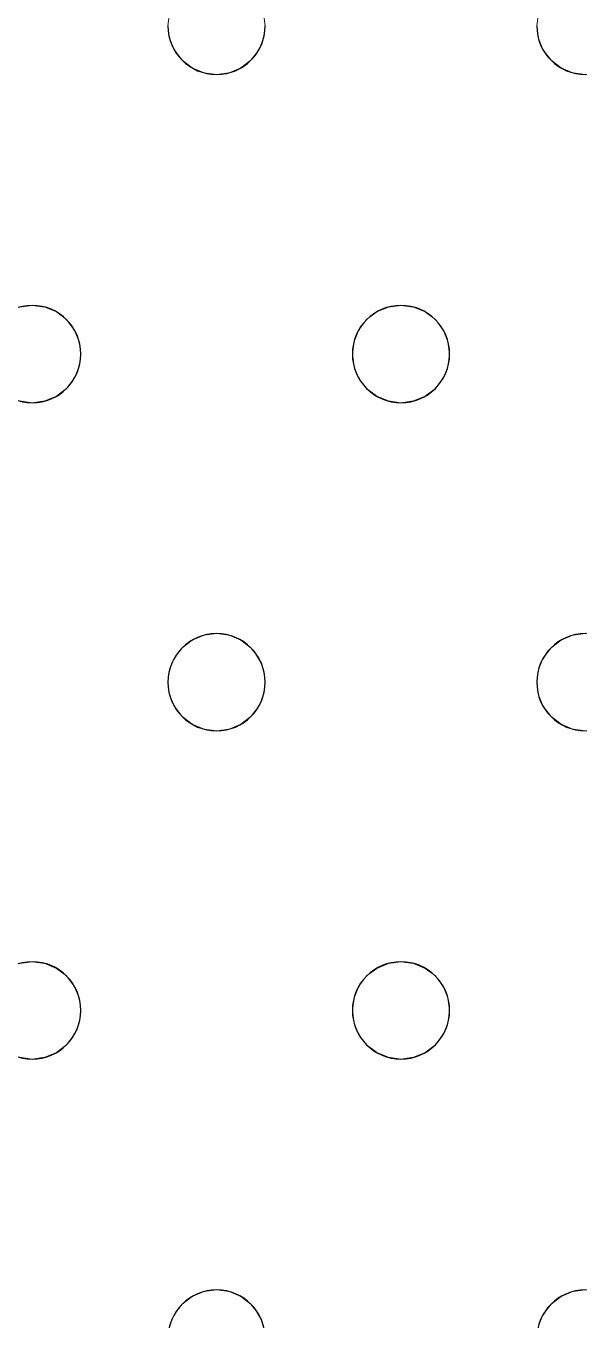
# Model space of a CAD drawing. Header units: millimetres. Extents: x -1 to 1601, y -701 to 1.
# Drawn here: x 1396.1 to 1441.6, y -204.5 to -98 of the extents above; entities that cross this region are included whole.
import ezdxf

# ---------------------------------------------------------------- set-up
doc = ezdxf.new("R2010")
doc.units = ezdxf.units.MM
doc.layers.add('IQ_200_3D', color=1, linetype='Continuous')
doc.layers.add('IQ_204_2D', color=7, linetype='Continuous')

msp = doc.modelspace()

# ---------------------------------------------------------------- linework, layer by layer
at = {"layer": 'IQ_200_3D', "lineweight": 18}
for points, invisible_edges in [([(122.76, -68.03, 850), (1477.24, -68.03, 850), (1477.24, -397.97, 850), (122.76, -397.97, 850)], 10), ([(122.76, -68.03, 860), (122.76, -397.97, 860), (1477.24, -397.97, 860), (1477.24, -68.03, 860)], 5), ([(1415.65, -96.96, 888), (1415.25, -96, 888), (1438.25, -96.96, 888), (1438.12, -98, 888)], 10), ([(1415.65, -96.96, 890), (1438.12, -98, 890), (1438.25, -96.96, 890), (1415.25, -96, 890)], 5), ([(1407.78, -98, 888), (1385.45, -98, 888), (1385.31, -96.96, 888), (1407.92, -96.96, 888)], 5), ([(1407.78, -98, 890), (1407.92, -96.96, 890), (1385.31, -96.96, 890), (1385.45, -98, 890)], 10), ([(1407.92, -96.96, 890), (1407.78, -98, 890), (1407.78, -98, 888), (1407.92, -96.96, 888)], 8), ([(1415.78, -98, 890), (1415.65, -96.96, 890), (1415.65, -96.96, 888), (1415.78, -98, 888)], 2), ([(1415.78, -98, 888), (1415.65, -96.96, 888), (1438.12, -98, 888), (1438.25, -99.04, 888)], 10), ([(1415.78, -98, 890), (1438.25, -99.04, 890), (1438.12, -98, 890), (1415.65, -96.96, 890)], 5), ([(1438.25, -96.96, 890), (1438.12, -98, 890), (1438.12, -98, 888), (1438.25, -96.96, 888)], 8), ([(1407.92, -99.04, 888), (1385.31, -99.04, 888), (1385.45, -98, 888), (1407.78, -98, 888)], 5), ([(1407.92, -99.04, 890), (1407.78, -98, 890), (1385.45, -98, 890), (1385.31, -99.04, 890)], 10), ([(1407.78, -98, 890), (1407.92, -99.04, 890), (1407.92, -99.04, 888), (1407.78, -98, 888)], 2), ([(1415.65, -99.04, 890), (1415.78, -98, 890), (1415.78, -98, 888), (1415.65, -99.04, 888)], 8), ([(1415.65, -99.04, 888), (1415.78, -98, 888), (1438.25, -99.04, 888), (1438.65, -100, 888)], 10), ([(1415.65, -99.04, 890), (1438.65, -100, 890), (1438.25, -99.04, 890), (1415.78, -98, 890)], 5), ([(1438.12, -98, 890), (1438.25, -99.04, 890), (1438.25, -99.04, 888), (1438.12, -98, 888)], 2), ([(1384.28, -100.83, 888), (1384.92, -100, 888), (1396.62, -121, 888), (1395.58, -121.14, 888)], 10), ([(1396.62, -121, 890), (1384.92, -100, 890), (1384.28, -100.83, 890), (1395.58, -121.14, 890)], 5), ([(1408.32, -100, 888), (1396.62, -121, 888), (1384.92, -100, 888), (1385.31, -99.04, 888)], 11), ([(1385.31, -99.04, 890), (1384.92, -100, 890), (1408.32, -100, 890), (1407.92, -99.04, 890)], 10), ([(1396.62, -121, 890), (1408.96, -100.83, 890), (1408.32, -100, 890), (1384.92, -100, 890)], 13), ([(1408.32, -100, 888), (1385.31, -99.04, 888), (1407.92, -99.04, 888)], 3), ([(1408.96, -100.83, 888), (1397.65, -121.14, 888), (1396.62, -121, 888), (1408.32, -100, 888)], 5), ([(1407.92, -99.04, 890), (1408.32, -100, 890), (1408.32, -100, 888), (1407.92, -99.04, 888)], 10), ([(1408.32, -100, 890), (1408.96, -100.83, 890), (1408.96, -100.83, 888), (1408.32, -100, 888)], 10), ([(1414.61, -100.83, 890), (1415.25, -100, 890), (1415.25, -100, 888), (1414.61, -100.83, 888)], 10), ([(1426.95, -121, 888), (1414.61, -100.83, 888), (1415.25, -100, 888), (1438.65, -100, 888)], 13), ([(1414.61, -100.83, 890), (1426.95, -121, 890), (1415.25, -100, 890)], 3), ([(1415.25, -100, 890), (1415.65, -99.04, 890), (1415.65, -99.04, 888), (1415.25, -100, 888)], 10), ([(1438.65, -100, 888), (1415.25, -100, 888), (1415.65, -99.04, 888)], 13), ([(1415.25, -100, 890), (1438.65, -100, 890), (1415.65, -99.04, 890)], 3), ([(1438.65, -100, 890), (1415.25, -100, 890), (1426.95, -121, 890), (1439.29, -100.83, 890)], 7), ([(1426.95, -121, 888), (1438.65, -100, 888), (1439.29, -100.83, 888), (1427.99, -121.14, 888)], 5), ([(1438.25, -99.04, 890), (1438.65, -100, 890), (1438.65, -100, 888), (1438.25, -99.04, 888)], 10), ([(1438.65, -100, 890), (1439.29, -100.83, 890), (1439.29, -100.83, 888), (1438.65, -100, 888)], 10), ([(1397.65, -121.14, 890), (1409.78, -101.46, 890), (1408.96, -100.83, 890), (1396.62, -121, 890)], 5), ([(1409.78, -101.46, 888), (1398.62, -121.54, 888), (1397.65, -121.14, 888), (1408.96, -100.83, 888)], 5), ([(1408.96, -100.83, 890), (1409.78, -101.46, 890), (1409.78, -101.46, 888), (1408.96, -100.83, 888)], 10), ([(1413.78, -101.46, 890), (1414.61, -100.83, 890), (1414.61, -100.83, 888), (1413.78, -101.46, 888)], 10), ([(1413.78, -101.46, 888), (1414.61, -100.83, 888), (1425.92, -121.14, 888), (1424.95, -121.54, 888)], 10), ([(1425.92, -121.14, 890), (1426.95, -121, 890), (1414.61, -100.83, 890), (1413.78, -101.46, 890)], 10), ([(1426.95, -121, 888), (1425.92, -121.14, 888), (1414.61, -100.83, 888)], 14), ([(1427.99, -121.14, 890), (1439.29, -100.83, 890), (1426.95, -121, 890)], 3), ([(1427.99, -121.14, 888), (1439.29, -100.83, 888), (1440.12, -101.46, 888), (1428.95, -121.54, 888)], 5), ([(1440.12, -101.46, 890), (1439.29, -100.83, 890), (1427.99, -121.14, 890), (1428.95, -121.54, 890)], 10), ([(1439.29, -100.83, 890), (1440.12, -101.46, 890), (1440.12, -101.46, 888), (1439.29, -100.83, 888)], 10), ([(1398.62, -121.54, 890), (1409.78, -101.46, 890), (1397.65, -121.14, 890)], 3), ([(1398.62, -121.54, 888), (1409.78, -101.46, 888), (1410.75, -101.86, 888)], 13), ([(1410.75, -101.86, 890), (1409.78, -101.46, 890), (1398.62, -121.54, 890), (1399.45, -122.17, 890)], 10), ([(1399.45, -122.17, 888), (1398.62, -121.54, 888), (1410.75, -101.86, 888), (1411.78, -102, 888)], 10), ([(1411.78, -102, 890), (1410.75, -101.86, 890), (1399.45, -122.17, 890), (1400.08, -123, 890)], 10), ([(1400.08, -123, 888), (1399.45, -122.17, 888), (1411.78, -102, 888), (1423.49, -123, 888)], 14), ([(1423.49, -123, 890), (1424.12, -122.17, 890), (1411.78, -102, 890), (1400.08, -123, 890)], 14), ([(1409.78, -101.46, 890), (1410.75, -101.86, 890), (1410.75, -101.86, 888), (1409.78, -101.46, 888)], 10), ([(1411.78, -102, 888), (1410.75, -101.86, 888), (1410.75, -101.86, 890), (1411.78, -102, 890)], 10), ([(1412.82, -101.86, 888), (1411.78, -102, 888), (1411.78, -102, 890), (1412.82, -101.86, 890)], 10), ([(1411.78, -102, 888), (1412.82, -101.86, 888), (1424.12, -122.17, 888), (1423.49, -123, 888)], 10), ([(1424.12, -122.17, 890), (1424.95, -121.54, 890), (1412.82, -101.86, 890), (1411.78, -102, 890)], 10), ([(1412.82, -101.86, 890), (1413.78, -101.46, 890), (1413.78, -101.46, 888), (1412.82, -101.86, 888)], 10), ([(1412.82, -101.86, 888), (1413.78, -101.46, 888), (1424.95, -121.54, 888), (1424.12, -122.17, 888)], 10), ([(1424.95, -121.54, 890), (1425.92, -121.14, 890), (1413.78, -101.46, 890), (1412.82, -101.86, 890)], 10), ([(1441.08, -101.86, 888), (1428.95, -121.54, 888), (1440.12, -101.46, 888)], 3), ([(1441.08, -101.86, 890), (1440.12, -101.46, 890), (1428.95, -121.54, 890), (1429.78, -122.17, 890)], 10), ([(1429.78, -122.17, 888), (1428.95, -121.54, 888), (1441.08, -101.86, 888), (1442.12, -102, 888)], 10), ([(1442.12, -102, 890), (1441.08, -101.86, 890), (1429.78, -122.17, 890), (1430.42, -123, 890)], 10), ([(1430.42, -123, 888), (1429.78, -122.17, 888), (1442.12, -102, 888), (1453.82, -123, 888)], 14), ([(1453.82, -123, 890), (1454.46, -122.17, 890), (1442.12, -102, 890), (1430.42, -123, 890)], 14), ([(1440.12, -101.46, 890), (1441.08, -101.86, 890), (1441.08, -101.86, 888), (1440.12, -101.46, 888)], 10), ([(1442.12, -102, 888), (1441.08, -101.86, 888), (1441.08, -101.86, 890), (1442.12, -102, 890)], 10), ([(1395.58, -121.14, 888), (1396.62, -121, 888), (1396.62, -121, 890), (1395.58, -121.14, 890)], 10), ([(1396.62, -121, 888), (1397.65, -121.14, 888), (1397.65, -121.14, 890), (1396.62, -121, 890)], 10), ([(1398.62, -121.54, 890), (1397.65, -121.14, 890), (1397.65, -121.14, 888), (1398.62, -121.54, 888)], 10), ([(1425.92, -121.14, 890), (1424.95, -121.54, 890), (1424.95, -121.54, 888), (1425.92, -121.14, 888)], 10), ([(1425.92, -121.14, 888), (1426.95, -121, 888), (1426.95, -121, 890), (1425.92, -121.14, 890)], 10), ([(1426.95, -121, 888), (1427.99, -121.14, 888), (1427.99, -121.14, 890), (1426.95, -121, 890)], 10), ([(1428.95, -121.54, 890), (1427.99, -121.14, 890), (1427.99, -121.14, 888), (1428.95, -121.54, 888)], 10), ([(1399.45, -122.17, 890), (1398.62, -121.54, 890), (1398.62, -121.54, 888), (1399.45, -122.17, 888)], 10), ([(1400.08, -123, 890), (1399.45, -122.17, 890), (1399.45, -122.17, 888), (1400.08, -123, 888)], 10), ([(1424.12, -122.17, 890), (1423.49, -123, 890), (1423.49, -123, 888), (1424.12, -122.17, 888)], 10), ([(1424.95, -121.54, 890), (1424.12, -122.17, 890), (1424.12, -122.17, 888), (1424.95, -121.54, 888)], 10), ([(1429.78, -122.17, 890), (1428.95, -121.54, 890), (1428.95, -121.54, 888), (1429.78, -122.17, 888)], 10), ([(1430.42, -123, 890), (1429.78, -122.17, 890), (1429.78, -122.17, 888), (1430.42, -123, 888)], 10), ([(1400.48, -123.96, 890), (1400.08, -123, 890), (1400.08, -123, 888), (1400.48, -123.96, 888)], 10), ([(1400.48, -123.96, 888), (1400.08, -123, 888), (1423.09, -123.96, 888), (1422.95, -125, 888)], 10), ([(1423.49, -123, 888), (1423.09, -123.96, 888), (1400.08, -123, 888)], 14), ([(1423.09, -123.96, 890), (1423.49, -123, 890), (1400.08, -123, 890), (1400.48, -123.96, 890)], 10), ([(1423.49, -123, 890), (1423.09, -123.96, 890), (1423.09, -123.96, 888), (1423.49, -123, 888)], 10), ([(1430.81, -123.96, 890), (1430.42, -123, 890), (1430.42, -123, 888), (1430.81, -123.96, 888)], 10), ([(1453.42, -123.96, 888), (1430.81, -123.96, 888), (1430.42, -123, 888), (1453.82, -123, 888)], 5), ([(1453.42, -123.96, 890), (1453.82, -123, 890), (1430.42, -123, 890), (1430.81, -123.96, 890)], 10), ([(1400.62, -125, 890), (1400.48, -123.96, 890), (1400.48, -123.96, 888), (1400.62, -125, 888)], 2), ([(1400.62, -125, 888), (1400.48, -123.96, 888), (1422.95, -125, 888), (1423.09, -126.04, 888)], 10), ([(1400.62, -125, 890), (1423.09, -126.04, 890), (1422.95, -125, 890), (1400.48, -123.96, 890)], 5), ([(1423.09, -123.96, 890), (1400.48, -123.96, 890), (1422.95, -125, 890)], 3), ([(1423.09, -123.96, 890), (1422.95, -125, 890), (1422.95, -125, 888), (1423.09, -123.96, 888)], 8), ([(1430.95, -125, 890), (1430.81, -123.96, 890), (1430.81, -123.96, 888), (1430.95, -125, 888)], 2), ([(1453.42, -123.96, 888), (1453.28, -125, 888), (1430.81, -123.96, 888)], 14), ([(1453.28, -125, 888), (1453.42, -126.04, 888), (1430.95, -125, 888), (1430.81, -123.96, 888)], 10), ([(1453.28, -125, 890), (1453.42, -123.96, 890), (1430.81, -123.96, 890), (1430.95, -125, 890)], 10), ([(1400.48, -126.04, 890), (1400.62, -125, 890), (1400.62, -125, 888), (1400.48, -126.04, 888)], 8), ([(1400.48, -126.04, 888), (1400.62, -125, 888), (1423.09, -126.04, 888), (1423.49, -127, 888)], 10), ([(1423.09, -126.04, 890), (1400.62, -125, 890), (1400.48, -126.04, 890), (1423.49, -127, 890)], 5), ([(1422.95, -125, 890), (1423.09, -126.04, 890), (1423.09, -126.04, 888), (1422.95, -125, 888)], 2), ([(1430.81, -126.04, 890), (1430.95, -125, 890), (1430.95, -125, 888), (1430.81, -126.04, 888)], 8), ([(1430.81, -126.04, 888), (1430.95, -125, 888), (1453.42, -126.04, 888), (1453.82, -127, 888)], 10), ([(1430.81, -126.04, 890), (1453.82, -127, 890), (1453.42, -126.04, 890), (1430.95, -125, 890)], 5), ([(1453.42, -126.04, 890), (1453.28, -125, 890), (1430.95, -125, 890)], 14), ([(1400.08, -127, 890), (1400.48, -126.04, 890), (1400.48, -126.04, 888), (1400.08, -127, 888)], 10), ([(1400.08, -127, 888), (1400.48, -126.04, 888), (1423.49, -127, 888), (1411.78, -148, 888)], 14), ([(1400.48, -126.04, 890), (1400.08, -127, 890), (1423.49, -127, 890)], 14), ([(1423.09, -126.04, 890), (1423.49, -127, 890), (1423.49, -127, 888), (1423.09, -126.04, 888)], 10), ([(1430.42, -127, 890), (1430.81, -126.04, 890), (1430.81, -126.04, 888), (1430.42, -127, 888)], 10), ([(1430.42, -127, 888), (1430.81, -126.04, 888), (1453.82, -127, 888), (1442.12, -148, 888)], 14), ([(1453.82, -127, 890), (1430.81, -126.04, 890), (1430.42, -127, 890), (1442.12, -148, 890)], 13), ([(1399.45, -127.83, 890), (1400.08, -127, 890), (1400.08, -127, 888), (1399.45, -127.83, 888)], 10), ([(1411.78, -148, 888), (1399.45, -127.83, 888), (1400.08, -127, 888)], 13), ([(1400.08, -127, 890), (1399.45, -127.83, 890), (1411.78, -148, 890), (1423.49, -127, 890)], 14), ([(1411.78, -148, 888), (1423.49, -127, 888), (1424.12, -127.83, 888)], 13), ([(1424.12, -127.83, 890), (1423.49, -127, 890), (1411.78, -148, 890), (1412.82, -148.14, 890)], 10), ([(1423.49, -127, 890), (1424.12, -127.83, 890), (1424.12, -127.83, 888), (1423.49, -127, 888)], 10), ([(1429.78, -127.83, 890), (1430.42, -127, 890), (1430.42, -127, 888), (1429.78, -127.83, 888)], 10), ([(1429.78, -127.83, 888), (1430.42, -127, 888), (1442.12, -148, 888), (1441.08, -148.14, 888)], 10), ([(1442.12, -148, 890), (1430.42, -127, 890), (1429.78, -127.83, 890), (1441.08, -148.14, 890)], 5), ([(1397.65, -128.86, 890), (1398.62, -128.46, 890), (1398.62, -128.46, 888), (1397.65, -128.86, 888)], 10), ([(1409.78, -148.54, 888), (1397.65, -128.86, 888), (1398.62, -128.46, 888), (1410.75, -148.14, 888)], 5), ([(1409.78, -148.54, 890), (1410.75, -148.14, 890), (1398.62, -128.46, 890), (1397.65, -128.86, 890)], 10), ([(1398.62, -128.46, 890), (1399.45, -127.83, 890), (1399.45, -127.83, 888), (1398.62, -128.46, 888)], 10), ([(1410.75, -148.14, 888), (1398.62, -128.46, 888), (1399.45, -127.83, 888), (1411.78, -148, 888)], 5), ([(1410.75, -148.14, 890), (1411.78, -148, 890), (1399.45, -127.83, 890), (1398.62, -128.46, 890)], 10), ([(1412.82, -148.14, 888), (1411.78, -148, 888), (1424.12, -127.83, 888), (1424.95, -128.46, 888)], 10), ([(1424.95, -128.46, 890), (1424.12, -127.83, 890), (1412.82, -148.14, 890), (1413.78, -148.54, 890)], 10), ([(1413.78, -148.54, 888), (1412.82, -148.14, 888), (1424.95, -128.46, 888), (1425.92, -128.86, 888)], 10), ([(1425.92, -128.86, 890), (1424.95, -128.46, 890), (1413.78, -148.54, 890), (1414.61, -149.17, 890)], 10), ([(1424.12, -127.83, 890), (1424.95, -128.46, 890), (1424.95, -128.46, 888), (1424.12, -127.83, 888)], 10), ([(1424.95, -128.46, 890), (1425.92, -128.86, 890), (1425.92, -128.86, 888), (1424.95, -128.46, 888)], 10), ([(1427.99, -128.86, 890), (1428.95, -128.46, 890), (1428.95, -128.46, 888), (1427.99, -128.86, 888)], 10), ([(1427.99, -128.86, 888), (1428.95, -128.46, 888), (1440.12, -148.54, 888), (1439.29, -149.17, 888)], 10), ([(1428.95, -128.46, 890), (1427.99, -128.86, 890), (1440.12, -148.54, 890), (1441.08, -148.14, 890)], 10), ([(1428.95, -128.46, 890), (1429.78, -127.83, 890), (1429.78, -127.83, 888), (1428.95, -128.46, 888)], 10), ([(1428.95, -128.46, 888), (1429.78, -127.83, 888), (1441.08, -148.14, 888), (1440.12, -148.54, 888)], 10), ([(1441.08, -148.14, 890), (1429.78, -127.83, 890), (1428.95, -128.46, 890)], 13), ([(1384.28, -149.17, 888), (1395.58, -128.86, 888), (1396.62, -129, 888), (1384.92, -150, 888)], 5), ([(1396.62, -129, 890), (1395.58, -128.86, 890), (1384.28, -149.17, 890), (1384.92, -150, 890)], 10), ([(1384.92, -150, 888), (1396.62, -129, 888), (1408.32, -150, 888), (1407.92, -150.96, 888)], 11), ([(1408.32, -150, 890), (1408.96, -149.17, 890), (1396.62, -129, 890), (1384.92, -150, 890)], 14), ([(1396.62, -129, 888), (1395.58, -128.86, 888), (1395.58, -128.86, 890), (1396.62, -129, 890)], 10), ([(1397.65, -128.86, 888), (1396.62, -129, 888), (1396.62, -129, 890), (1397.65, -128.86, 890)], 10), ([(1396.62, -129, 888), (1397.65, -128.86, 888), (1408.96, -149.17, 888), (1408.32, -150, 888)], 10), ([(1397.65, -128.86, 890), (1396.62, -129, 890), (1408.96, -149.17, 890), (1409.78, -148.54, 890)], 10), ([(1397.65, -128.86, 888), (1409.78, -148.54, 888), (1408.96, -149.17, 888)], 13), ([(1414.61, -149.17, 888), (1413.78, -148.54, 888), (1425.92, -128.86, 888), (1426.95, -129, 888)], 10), ([(1426.95, -129, 890), (1425.92, -128.86, 890), (1414.61, -149.17, 890), (1415.25, -150, 890)], 10), ([(1415.25, -150, 888), (1414.61, -149.17, 888), (1426.95, -129, 888), (1438.65, -150, 888)], 14), ([(1438.65, -150, 890), (1426.95, -129, 890), (1415.25, -150, 890), (1438.25, -150.96, 890)], 7), ([(1426.95, -129, 888), (1425.92, -128.86, 888), (1425.92, -128.86, 890), (1426.95, -129, 890)], 10), ([(1427.99, -128.86, 888), (1426.95, -129, 888), (1426.95, -129, 890), (1427.99, -128.86, 890)], 10), ([(1439.29, -149.17, 888), (1438.65, -150, 888), (1426.95, -129, 888), (1427.99, -128.86, 888)], 10), ([(1427.99, -128.86, 890), (1426.95, -129, 890), (1439.29, -149.17, 890), (1440.12, -148.54, 890)], 10), ([(1439.29, -149.17, 890), (1426.95, -129, 890), (1438.65, -150, 890)], 3), ([(1410.75, -148.14, 888), (1411.78, -148, 888), (1411.78, -148, 890), (1410.75, -148.14, 890)], 10), ([(1411.78, -148, 888), (1412.82, -148.14, 888), (1412.82, -148.14, 890), (1411.78, -148, 890)], 10), ([(1441.08, -148.14, 888), (1442.12, -148, 888), (1442.12, -148, 890), (1441.08, -148.14, 890)], 10), ([(1409.78, -148.54, 890), (1408.96, -149.17, 890), (1408.96, -149.17, 888), (1409.78, -148.54, 888)], 10), ([(1410.75, -148.14, 890), (1409.78, -148.54, 890), (1409.78, -148.54, 888), (1410.75, -148.14, 888)], 10), ([(1413.78, -148.54, 890), (1412.82, -148.14, 890), (1412.82, -148.14, 888), (1413.78, -148.54, 888)], 10), ([(1414.61, -149.17, 890), (1413.78, -148.54, 890), (1413.78, -148.54, 888), (1414.61, -149.17, 888)], 10), ([(1440.12, -148.54, 890), (1439.29, -149.17, 890), (1439.29, -149.17, 888), (1440.12, -148.54, 888)], 10), ([(1441.08, -148.14, 890), (1440.12, -148.54, 890), (1440.12, -148.54, 888), (1441.08, -148.14, 888)], 10), ([(1385.31, -150.96, 888), (1384.92, -150, 888), (1407.92, -150.96, 888), (1407.78, -152, 888)], 10), ([(1407.92, -150.96, 890), (1408.32, -150, 890), (1384.92, -150, 890), (1385.31, -150.96, 890)], 10), ([(1408.32, -150, 890), (1407.92, -150.96, 890), (1407.92, -150.96, 888), (1408.32, -150, 888)], 10), ([(1408.96, -149.17, 890), (1408.32, -150, 890), (1408.32, -150, 888), (1408.96, -149.17, 888)], 10), ([(1415.25, -150, 890), (1414.61, -149.17, 890), (1414.61, -149.17, 888), (1415.25, -150, 888)], 10), ([(1415.65, -150.96, 890), (1415.25, -150, 890), (1415.25, -150, 888), (1415.65, -150.96, 888)], 10), ([(1415.65, -150.96, 888), (1415.25, -150, 888), (1438.25, -150.96, 888), (1438.12, -152, 888)], 10), ([(1438.65, -150, 888), (1438.25, -150.96, 888), (1415.25, -150, 888)], 14), ([(1415.65, -150.96, 890), (1438.12, -152, 890), (1438.25, -150.96, 890), (1415.25, -150, 890)], 5), ([(1438.65, -150, 890), (1438.25, -150.96, 890), (1438.25, -150.96, 888), (1438.65, -150, 888)], 10), ([(1439.29, -149.17, 890), (1438.65, -150, 890), (1438.65, -150, 888), (1439.29, -149.17, 888)], 10), ([(1407.78, -152, 888), (1407.92, -153.04, 888), (1385.45, -152, 888), (1385.31, -150.96, 888)], 10), ([(1385.45, -152, 890), (1407.92, -153.04, 890), (1407.78, -152, 890), (1385.31, -150.96, 890)], 5), ([(1407.78, -152, 890), (1407.92, -150.96, 890), (1385.31, -150.96, 890)], 14), ([(1407.92, -150.96, 890), (1407.78, -152, 890), (1407.78, -152, 888), (1407.92, -150.96, 888)], 8), ([(1415.78, -152, 890), (1415.65, -150.96, 890), (1415.65, -150.96, 888), (1415.78, -152, 888)], 2), ([(1415.78, -152, 888), (1415.65, -150.96, 888), (1438.12, -152, 888), (1438.25, -153.04, 888)], 10), ([(1415.78, -152, 890), (1438.25, -153.04, 890), (1438.12, -152, 890), (1415.65, -150.96, 890)], 5), ([(1438.25, -150.96, 890), (1438.12, -152, 890), (1438.12, -152, 888), (1438.25, -150.96, 888)], 8), ([(1385.45, -152, 888), (1407.92, -153.04, 888), (1385.31, -153.04, 888)], 3), ([(1407.92, -153.04, 890), (1385.45, -152, 890), (1385.31, -153.04, 890)], 13), ([(1407.78, -152, 890), (1407.92, -153.04, 890), (1407.92, -153.04, 888), (1407.78, -152, 888)], 2), ([(1415.65, -153.04, 890), (1415.78, -152, 890), (1415.78, -152, 888), (1415.65, -153.04, 888)], 8), ([(1415.65, -153.04, 888), (1415.78, -152, 888), (1438.25, -153.04, 888), (1438.65, -154, 888)], 10), ([(1415.65, -153.04, 890), (1438.65, -154, 890), (1438.25, -153.04, 890), (1415.78, -152, 890)], 5), ([(1438.12, -152, 890), (1438.25, -153.04, 890), (1438.25, -153.04, 888), (1438.12, -152, 888)], 2), ([(1408.32, -154, 888), (1384.92, -154, 888), (1385.31, -153.04, 888), (1407.92, -153.04, 888)], 5), ([(1385.31, -153.04, 890), (1384.92, -154, 890), (1408.32, -154, 890), (1407.92, -153.04, 890)], 10), ([(1407.92, -153.04, 890), (1408.32, -154, 890), (1408.32, -154, 888), (1407.92, -153.04, 888)], 10), ([(1415.25, -154, 890), (1415.65, -153.04, 890), (1415.65, -153.04, 888), (1415.25, -154, 888)], 10), ([(1415.25, -154, 888), (1415.65, -153.04, 888), (1438.65, -154, 888), (1426.95, -175, 888)], 14), ([(1438.65, -154, 890), (1415.65, -153.04, 890), (1415.25, -154, 890), (1426.95, -175, 890)], 13), ([(1438.25, -153.04, 890), (1438.65, -154, 890), (1438.65, -154, 888), (1438.25, -153.04, 888)], 10), ([(1384.92, -154, 888), (1408.32, -154, 888), (1396.62, -175, 888), (1384.28, -154.83, 888)], 7), ([(1384.92, -154, 890), (1384.28, -154.83, 890), (1396.62, -175, 890)], 14), ([(1408.32, -154, 890), (1384.92, -154, 890), (1396.62, -175, 890), (1408.96, -154.83, 890)], 7), ([(1408.32, -154, 888), (1408.96, -154.83, 888), (1396.62, -175, 888)], 14), ([(1408.32, -154, 890), (1408.96, -154.83, 890), (1408.96, -154.83, 888), (1408.32, -154, 888)], 10), ([(1414.61, -154.83, 890), (1415.25, -154, 890), (1415.25, -154, 888), (1414.61, -154.83, 888)], 10), ([(1414.61, -154.83, 888), (1415.25, -154, 888), (1426.95, -175, 888), (1425.92, -175.14, 888)], 10), ([(1426.95, -175, 890), (1415.25, -154, 890), (1414.61, -154.83, 890)], 13), ([(1426.95, -175, 888), (1438.65, -154, 888), (1439.29, -154.83, 888), (1427.99, -175.14, 888)], 5), ([(1439.29, -154.83, 890), (1438.65, -154, 890), (1426.95, -175, 890), (1427.99, -175.14, 890)], 10), ([(1438.65, -154, 890), (1439.29, -154.83, 890), (1439.29, -154.83, 888), (1438.65, -154, 888)], 10), ([(1395.58, -175.14, 888), (1383.45, -155.46, 888), (1384.28, -154.83, 888), (1396.62, -175, 888)], 5), ([(1384.28, -154.83, 890), (1383.45, -155.46, 890), (1395.58, -175.14, 890), (1396.62, -175, 890)], 10), ([(1397.65, -175.14, 888), (1396.62, -175, 888), (1408.96, -154.83, 888), (1409.78, -155.46, 888)], 10), ([(1397.65, -175.14, 890), (1409.78, -155.46, 890), (1408.96, -154.83, 890), (1396.62, -175, 890)], 5), ([(1409.78, -155.46, 888), (1410.75, -155.86, 888), (1398.62, -175.54, 888), (1397.65, -175.14, 888)], 10), ([(1398.62, -175.54, 890), (1410.75, -155.86, 890), (1409.78, -155.46, 890), (1397.65, -175.14, 890)], 5), ([(1408.96, -154.83, 890), (1409.78, -155.46, 890), (1409.78, -155.46, 888), (1408.96, -154.83, 888)], 10), ([(1409.78, -155.46, 890), (1410.75, -155.86, 890), (1410.75, -155.86, 888), (1409.78, -155.46, 888)], 10), ([(1412.82, -155.86, 890), (1413.78, -155.46, 890), (1413.78, -155.46, 888), (1412.82, -155.86, 888)], 10), ([(1412.82, -155.86, 888), (1413.78, -155.46, 888), (1424.95, -175.54, 888), (1424.12, -176.17, 888)], 10), ([(1424.95, -175.54, 890), (1425.92, -175.14, 890), (1413.78, -155.46, 890), (1412.82, -155.86, 890)], 10), ([(1413.78, -155.46, 890), (1414.61, -154.83, 890), (1414.61, -154.83, 888), (1413.78, -155.46, 888)], 10), ([(1413.78, -155.46, 888), (1414.61, -154.83, 888), (1425.92, -175.14, 888), (1424.95, -175.54, 888)], 10), ([(1425.92, -175.14, 890), (1426.95, -175, 890), (1414.61, -154.83, 890), (1413.78, -155.46, 890)], 10), ([(1427.99, -175.14, 888), (1439.29, -154.83, 888), (1440.12, -155.46, 888)], 13), ([(1440.12, -155.46, 890), (1439.29, -154.83, 890), (1427.99, -175.14, 890), (1428.95, -175.54, 890)], 10), ([(1440.12, -155.46, 888), (1441.08, -155.86, 888), (1428.95, -175.54, 888), (1427.99, -175.14, 888)], 10), ([(1441.08, -155.86, 890), (1440.12, -155.46, 890), (1428.95, -175.54, 890), (1429.78, -176.17, 890)], 10), ([(1439.29, -154.83, 890), (1440.12, -155.46, 890), (1440.12, -155.46, 888), (1439.29, -154.83, 888)], 10), ([(1440.12, -155.46, 890), (1441.08, -155.86, 890), (1441.08, -155.86, 888), (1440.12, -155.46, 888)], 10), ([(1410.75, -155.86, 888), (1411.78, -156, 888), (1399.45, -176.17, 888), (1398.62, -175.54, 888)], 10), ([(1399.45, -176.17, 890), (1410.75, -155.86, 890), (1398.62, -175.54, 890)], 3), ([(1399.45, -176.17, 890), (1400.08, -177, 890), (1411.78, -156, 890), (1410.75, -155.86, 890)], 10), ([(1400.08, -177, 888), (1399.45, -176.17, 888), (1411.78, -156, 888), (1423.49, -177, 888)], 14), ([(1423.49, -177, 890), (1424.12, -176.17, 890), (1411.78, -156, 890), (1400.08, -177, 890)], 14), ([(1411.78, -156, 888), (1410.75, -155.86, 888), (1410.75, -155.86, 890), (1411.78, -156, 890)], 10), ([(1412.82, -155.86, 888), (1411.78, -156, 888), (1411.78, -156, 890), (1412.82, -155.86, 890)], 10), ([(1411.78, -156, 888), (1412.82, -155.86, 888), (1424.12, -176.17, 888), (1423.49, -177, 888)], 10), ([(1424.12, -176.17, 890), (1424.95, -175.54, 890), (1412.82, -155.86, 890), (1411.78, -156, 890)], 10), ([(1441.08, -155.86, 888), (1442.12, -156, 888), (1429.78, -176.17, 888), (1428.95, -175.54, 888)], 10), ([(1442.12, -156, 890), (1441.08, -155.86, 890), (1429.78, -176.17, 890), (1430.42, -177, 890)], 10), ([(1430.42, -177, 888), (1429.78, -176.17, 888), (1442.12, -156, 888), (1453.82, -177, 888)], 14), ([(1453.82, -177, 890), (1454.46, -176.17, 890), (1442.12, -156, 890), (1430.42, -177, 890)], 14), ([(1442.12, -156, 888), (1441.08, -155.86, 888), (1441.08, -155.86, 890), (1442.12, -156, 890)], 10), ([(1395.58, -175.14, 888), (1396.62, -175, 888), (1396.62, -175, 890), (1395.58, -175.14, 890)], 10), ([(1396.62, -175, 888), (1397.65, -175.14, 888), (1397.65, -175.14, 890), (1396.62, -175, 890)], 10), ([(1398.62, -175.54, 890), (1397.65, -175.14, 890), (1397.65, -175.14, 888), (1398.62, -175.54, 888)], 10), ([(1399.45, -176.17, 890), (1398.62, -175.54, 890), (1398.62, -175.54, 888), (1399.45, -176.17, 888)], 10), ([(1424.95, -175.54, 890), (1424.12, -176.17, 890), (1424.12, -176.17, 888), (1424.95, -175.54, 888)], 10), ([(1425.92, -175.14, 890), (1424.95, -175.54, 890), (1424.95, -175.54, 888), (1425.92, -175.14, 888)], 10), ([(1425.92, -175.14, 888), (1426.95, -175, 888), (1426.95, -175, 890), (1425.92, -175.14, 890)], 10), ([(1426.95, -175, 888), (1427.99, -175.14, 888), (1427.99, -175.14, 890), (1426.95, -175, 890)], 10), ([(1428.95, -175.54, 890), (1427.99, -175.14, 890), (1427.99, -175.14, 888), (1428.95, -175.54, 888)], 10), ([(1429.78, -176.17, 890), (1428.95, -175.54, 890), (1428.95, -175.54, 888), (1429.78, -176.17, 888)], 10), ([(1400.08, -177, 890), (1399.45, -176.17, 890), (1399.45, -176.17, 888), (1400.08, -177, 888)], 10), ([(1424.12, -176.17, 890), (1423.49, -177, 890), (1423.49, -177, 888), (1424.12, -176.17, 888)], 10), ([(1430.42, -177, 890), (1429.78, -176.17, 890), (1429.78, -176.17, 888), (1430.42, -177, 888)], 10), ([(1400.48, -177.96, 890), (1400.08, -177, 890), (1400.08, -177, 888), (1400.48, -177.96, 888)], 10), ([(1423.09, -177.96, 888), (1400.48, -177.96, 888), (1400.08, -177, 888), (1423.49, -177, 888)], 5), ([(1423.09, -177.96, 890), (1423.49, -177, 890), (1400.08, -177, 890), (1400.48, -177.96, 890)], 10), ([(1423.49, -177, 890), (1423.09, -177.96, 890), (1423.09, -177.96, 888), (1423.49, -177, 888)], 10), ([(1430.81, -177.96, 890), (1430.42, -177, 890), (1430.42, -177, 888), (1430.81, -177.96, 888)], 10), ([(1430.42, -177, 888), (1453.82, -177, 888), (1453.42, -177.96, 888), (1430.81, -177.96, 888)], 5), ([(1453.42, -177.96, 890), (1453.82, -177, 890), (1430.42, -177, 890), (1430.81, -177.96, 890)], 10), ([(1400.62, -179, 890), (1400.48, -177.96, 890), (1400.48, -177.96, 888), (1400.62, -179, 888)], 2), ([(1400.48, -177.96, 888), (1423.09, -177.96, 888), (1422.95, -179, 888), (1400.62, -179, 888)], 5), ([(1400.62, -179, 890), (1423.09, -180.04, 890), (1422.95, -179, 890), (1400.48, -177.96, 890)], 5), ([(1422.95, -179, 890), (1423.09, -177.96, 890), (1400.48, -177.96, 890)], 14), ([(1423.09, -177.96, 890), (1422.95, -179, 890), (1422.95, -179, 888), (1423.09, -177.96, 888)], 8), ([(1430.95, -179, 890), (1430.81, -177.96, 890), (1430.81, -177.96, 888), (1430.95, -179, 888)], 2), ([(1430.95, -179, 888), (1430.81, -177.96, 888), (1453.28, -179, 888), (1453.42, -180.04, 888)], 10), ([(1430.81, -177.96, 888), (1453.42, -177.96, 888), (1453.28, -179, 888)], 13), ([(1453.28, -179, 890), (1453.42, -177.96, 890), (1430.81, -177.96, 890), (1430.95, -179, 890)], 10), ([(1400.48, -180.04, 890), (1400.62, -179, 890), (1400.62, -179, 888), (1400.48, -180.04, 888)], 8), ([(1400.48, -180.04, 888), (1400.62, -179, 888), (1423.09, -180.04, 888), (1423.49, -181, 888)], 10), ([(1423.09, -180.04, 890), (1400.62, -179, 890), (1400.48, -180.04, 890), (1423.49, -181, 890)], 5), ([(1422.95, -179, 888), (1423.09, -180.04, 888), (1400.62, -179, 888)], 14), ([(1422.95, -179, 890), (1423.09, -180.04, 890), (1423.09, -180.04, 888), (1422.95, -179, 888)], 2), ([(1430.81, -180.04, 890), (1430.95, -179, 890), (1430.95, -179, 888), (1430.81, -180.04, 888)], 8), ([(1430.81, -180.04, 888), (1430.95, -179, 888), (1453.42, -180.04, 888), (1453.82, -181, 888)], 10), ([(1453.42, -180.04, 890), (1453.28, -179, 890), (1430.95, -179, 890), (1430.81, -180.04, 890)], 10), ([(1399.45, -181.83, 890), (1400.08, -181, 890), (1400.08, -181, 888), (1399.45, -181.83, 888)], 10), ([(1411.78, -202, 888), (1399.45, -181.83, 888), (1400.08, -181, 888)], 13), ([(1399.45, -181.83, 890), (1410.75, -202.14, 890), (1411.78, -202, 890), (1400.08, -181, 890)], 5), ([(1400.08, -181, 890), (1400.48, -180.04, 890), (1400.48, -180.04, 888), (1400.08, -181, 888)], 10), ([(1400.08, -181, 888), (1400.48, -180.04, 888), (1423.49, -181, 888), (1411.78, -202, 888)], 14), ([(1400.08, -181, 890), (1411.78, -202, 890), (1423.49, -181, 890), (1400.48, -180.04, 890)], 7), ([(1424.12, -181.83, 888), (1412.82, -202.14, 888), (1411.78, -202, 888), (1423.49, -181, 888)], 5), ([(1411.78, -202, 890), (1412.82, -202.14, 890), (1424.12, -181.83, 890), (1423.49, -181, 890)], 10), ([(1423.09, -180.04, 890), (1423.49, -181, 890), (1423.49, -181, 888), (1423.09, -180.04, 888)], 10), ([(1423.49, -181, 890), (1424.12, -181.83, 890), (1424.12, -181.83, 888), (1423.49, -181, 888)], 10), ([(1429.78, -181.83, 890), (1430.42, -181, 890), (1430.42, -181, 888), (1429.78, -181.83, 888)], 10), ([(1442.12, -202, 888), (1441.08, -202.14, 888), (1429.78, -181.83, 888), (1430.42, -181, 888)], 10), ([(1442.12, -202, 890), (1430.42, -181, 890), (1429.78, -181.83, 890), (1441.08, -202.14, 890)], 5), ([(1430.42, -181, 890), (1430.81, -180.04, 890), (1430.81, -180.04, 888), (1430.42, -181, 888)], 10), ([(1430.42, -181, 888), (1430.81, -180.04, 888), (1453.82, -181, 888), (1442.12, -202, 888)], 14), ([(1453.82, -181, 890), (1453.42, -180.04, 890), (1430.81, -180.04, 890), (1430.42, -181, 890)], 10), ([(1442.12, -202, 890), (1454.46, -181.83, 890), (1453.82, -181, 890), (1430.42, -181, 890)], 13), ([(1398.62, -182.46, 890), (1399.45, -181.83, 890), (1399.45, -181.83, 888), (1398.62, -182.46, 888)], 10), ([(1410.75, -202.14, 888), (1398.62, -182.46, 888), (1399.45, -181.83, 888), (1411.78, -202, 888)], 5), ([(1398.62, -182.46, 890), (1410.75, -202.14, 890), (1399.45, -181.83, 890)], 3), ([(1424.95, -182.46, 888), (1413.78, -202.54, 888), (1412.82, -202.14, 888), (1424.12, -181.83, 888)], 5), ([(1424.12, -181.83, 890), (1412.82, -202.14, 890), (1424.95, -182.46, 890)], 3), ([(1424.12, -181.83, 890), (1424.95, -182.46, 890), (1424.95, -182.46, 888), (1424.12, -181.83, 888)], 10), ([(1428.95, -182.46, 890), (1429.78, -181.83, 890), (1429.78, -181.83, 888), (1428.95, -182.46, 888)], 10), ([(1441.08, -202.14, 888), (1428.95, -182.46, 888), (1429.78, -181.83, 888)], 13), ([(1429.78, -181.83, 890), (1428.95, -182.46, 890), (1441.08, -202.14, 890)], 14), ([(1384.28, -203.17, 888), (1395.58, -182.86, 888), (1396.62, -183, 888), (1384.92, -204, 888)], 5), ([(1396.62, -183, 890), (1395.58, -182.86, 890), (1384.28, -203.17, 890), (1384.92, -204, 890)], 10), ([(1384.92, -204, 888), (1396.62, -183, 888), (1408.32, -204, 888)], 15), ([(1396.62, -183, 890), (1384.92, -204, 890), (1408.32, -204, 890), (1408.96, -203.17, 890)], 11), ([(1396.62, -183, 888), (1395.58, -182.86, 888), (1395.58, -182.86, 890), (1396.62, -183, 890)], 10), ([(1397.65, -182.86, 888), (1396.62, -183, 888), (1396.62, -183, 890), (1397.65, -182.86, 890)], 10), ([(1396.62, -183, 888), (1397.65, -182.86, 888), (1408.96, -203.17, 888), (1408.32, -204, 888)], 10), ([(1397.65, -182.86, 890), (1396.62, -183, 890), (1408.96, -203.17, 890), (1409.78, -202.54, 890)], 10), ([(1397.65, -182.86, 890), (1398.62, -182.46, 890), (1398.62, -182.46, 888), (1397.65, -182.86, 888)], 10), ([(1409.78, -202.54, 888), (1397.65, -182.86, 888), (1398.62, -182.46, 888), (1410.75, -202.14, 888)], 5), ([(1398.62, -182.46, 890), (1397.65, -182.86, 890), (1409.78, -202.54, 890), (1410.75, -202.14, 890)], 10), ([(1397.65, -182.86, 888), (1409.78, -202.54, 888), (1408.96, -203.17, 888)], 13), ([(1413.78, -202.54, 890), (1425.92, -182.86, 890), (1424.95, -182.46, 890), (1412.82, -202.14, 890)], 5), ([(1424.95, -182.46, 888), (1425.92, -182.86, 888), (1413.78, -202.54, 888)], 14), ([(1414.61, -203.17, 888), (1413.78, -202.54, 888), (1425.92, -182.86, 888), (1426.95, -183, 888)], 10), ([(1425.92, -182.86, 890), (1413.78, -202.54, 890), (1414.61, -203.17, 890)], 13), ([(1426.95, -183, 890), (1425.92, -182.86, 890), (1414.61, -203.17, 890), (1415.25, -204, 890)], 10), ([(1415.25, -204, 888), (1414.61, -203.17, 888), (1426.95, -183, 888), (1438.65, -204, 888)], 14), ([(1426.95, -183, 890), (1415.25, -204, 890), (1438.65, -204, 890), (1439.29, -203.17, 890)], 11), ([(1424.95, -182.46, 890), (1425.92, -182.86, 890), (1425.92, -182.86, 888), (1424.95, -182.46, 888)], 10), ([(1426.95, -183, 888), (1425.92, -182.86, 888), (1425.92, -182.86, 890), (1426.95, -183, 890)], 10), ([(1427.99, -182.86, 888), (1426.95, -183, 888), (1426.95, -183, 890), (1427.99, -182.86, 890)], 10), ([(1439.29, -203.17, 888), (1426.95, -183, 888), (1427.99, -182.86, 888), (1440.12, -202.54, 888)], 5), ([(1427.99, -182.86, 890), (1426.95, -183, 890), (1439.29, -203.17, 890), (1440.12, -202.54, 890)], 10), ([(1438.65, -204, 888), (1426.95, -183, 888), (1439.29, -203.17, 888)], 3), ([(1427.99, -182.86, 890), (1428.95, -182.46, 890), (1428.95, -182.46, 888), (1427.99, -182.86, 888)], 10), ([(1440.12, -202.54, 888), (1427.99, -182.86, 888), (1428.95, -182.46, 888), (1441.08, -202.14, 888)], 5), ([(1428.95, -182.46, 890), (1427.99, -182.86, 890), (1440.12, -202.54, 890), (1441.08, -202.14, 890)], 10), ([(1410.75, -202.14, 890), (1409.78, -202.54, 890), (1409.78, -202.54, 888), (1410.75, -202.14, 888)], 10), ([(1410.75, -202.14, 888), (1411.78, -202, 888), (1411.78, -202, 890), (1410.75, -202.14, 890)], 10), ([(1411.78, -202, 888), (1412.82, -202.14, 888), (1412.82, -202.14, 890), (1411.78, -202, 890)], 10), ([(1413.78, -202.54, 890), (1412.82, -202.14, 890), (1412.82, -202.14, 888), (1413.78, -202.54, 888)], 10), ([(1441.08, -202.14, 890), (1440.12, -202.54, 890), (1440.12, -202.54, 888), (1441.08, -202.14, 888)], 10), ([(1441.08, -202.14, 888), (1442.12, -202, 888), (1442.12, -202, 890), (1441.08, -202.14, 890)], 10), ([(1408.96, -203.17, 890), (1408.32, -204, 890), (1408.32, -204, 888), (1408.96, -203.17, 888)], 10), ([(1409.78, -202.54, 890), (1408.96, -203.17, 890), (1408.96, -203.17, 888), (1409.78, -202.54, 888)], 10), ([(1414.61, -203.17, 890), (1413.78, -202.54, 890), (1413.78, -202.54, 888), (1414.61, -203.17, 888)], 10), ([(1415.25, -204, 890), (1414.61, -203.17, 890), (1414.61, -203.17, 888), (1415.25, -204, 888)], 10), ([(1439.29, -203.17, 890), (1438.65, -204, 890), (1438.65, -204, 888), (1439.29, -203.17, 888)], 10), ([(1440.12, -202.54, 890), (1439.29, -203.17, 890), (1439.29, -203.17, 888), (1440.12, -202.54, 888)], 10), ([(1407.92, -204.96, 888), (1385.31, -204.96, 888), (1384.92, -204, 888), (1408.32, -204, 888)], 5), ([(1384.92, -204, 890), (1385.31, -204.96, 890), (1407.92, -204.96, 890), (1408.32, -204, 890)], 10), ([(1408.32, -204, 890), (1407.92, -204.96, 890), (1407.92, -204.96, 888), (1408.32, -204, 888)], 10), ([(1415.65, -204.96, 890), (1415.25, -204, 890), (1415.25, -204, 888), (1415.65, -204.96, 888)], 10), ([(1415.65, -204.96, 888), (1415.25, -204, 888), (1438.25, -204.96, 888), (1438.12, -206, 888)], 10), ([(1415.25, -204, 888), (1438.65, -204, 888), (1438.25, -204.96, 888)], 13), ([(1438.25, -204.96, 890), (1438.65, -204, 890), (1415.25, -204, 890)], 14), ([(1415.65, -204.96, 890), (1438.12, -206, 890), (1438.25, -204.96, 890), (1415.25, -204, 890)], 5), ([(1438.65, -204, 890), (1438.25, -204.96, 890), (1438.25, -204.96, 888), (1438.65, -204, 888)], 10)]:
    msp.add_3dface(points, dxfattribs=dict(at, invisible_edges=invisible_edges))
at = {"layer": 'IQ_204_2D'}
for centre, start, end in [((1411.78, -98), 180, 360), ((1442.12, -98), 180, 360), ((1396.62, -125), 0, 180), ((1426.95, -125), 360, 180), ((1396.62, -125), 180, 360), ((1426.95, -125), 180, 360), ((1411.78, -152), 0, 180), ((1442.12, -152), 360, 180), ((1411.78, -152), 180, 360), ((1442.12, -152), 180, 360), ((1396.62, -179), 0, 180), ((1426.95, -179), 360, 180), ((1396.62, -179), 180, 360), ((1426.95, -179), 180, 360), ((1411.78, -206), 0, 180), ((1442.12, -206), 360, 180)]:
    msp.add_arc(centre, 4, start, end, dxfattribs=at)

# ---------------------------------------------------------------- meshes
at = {"layer": 'IQ_200_3D', "lineweight": 18}
mesh = msp.add_polyface(dxfattribs=at)
corners = [(1600, 0, 850), (1600, -700, 850), (0, -700, 850), (0, 0, 850), (1210.5, -594, 850), (1211.56, -602.02, 850), (1214.65, -609.5, 850), (1219.58, -615.92, 850), (1226, -620.85, 850), (1233.48, -623.94, 850), (1241.5, -625, 850), (1459.5, -625, 850), (1467.52, -623.94, 850), (1475, -620.85, 850), (1481.42, -615.92, 850), (1486.35, -609.5, 850), (1489.44, -602.02, 850), (1490.5, -594, 850), (1490.5, -476, 850), (1489.44, -467.98, 850), (1486.35, -460.5, 850), (1481.42, -454.08, 850), (1475, -449.15, 850), (1467.52, -446.06, 850), (1459.5, -445, 850), (1241.5, -445, 850), (1233.48, -446.06, 850), (1226, -449.15, 850), (1219.58, -454.08, 850), (1214.65, -460.5, 850), (1211.56, -467.98, 850), (1210.5, -476, 850), (1477.5, -68.03, 850), (122.5, -68.03, 850), (110.41, -69.63, 850), (99.15, -74.29, 850), (89.48, -81.71, 850), (82.05, -91.39, 850), (77.39, -102.65, 850), (75.8, -114.74, 850), (75.8, -351.26, 850), (77.39, -363.35, 850), (82.05, -374.61, 850), (89.48, -384.29, 850), (99.15, -391.71, 850), (110.41, -396.37, 850), (122.5, -397.97, 850), (1477.5, -397.97, 850), (1489.59, -396.37, 850), (1500.85, -391.71, 850), (1510.52, -384.29, 850), (1517.95, -374.61, 850), (1522.61, -363.35, 850), (1524.2, -351.26, 850), (1524.2, -114.74, 850), (1522.61, -102.65, 850), (1517.95, -91.39, 850), (1510.52, -81.71, 850), (1500.85, -74.29, 850), (1489.59, -69.63, 850)]
mesh.append_faces([[corners[k] for k in face] for face in [(37, 3, 36), (35, 3, 34), (4, 46, 31), (31, 46, 30), (55, 0, 54), (16, 1, 15), (14, 1, 13), (21, 49, 20), (11, 1, 10)]], dxfattribs={"vtx0": -1, "vtx1": -1})
mesh.append_faces([[corners[k] for k in face] for face in [(3, 37, 38), (3, 38, 39), (3, 39, 40, 2), (2, 40, 41), (46, 4, 5), (2, 6, 7), (46, 29, 30), (46, 28, 29), (26, 46, 47, 25), (46, 26, 27), (0, 59, 32, 3), (20, 49, 50, 19), (47, 24, 25), (0, 55, 56), (1, 52, 53), (19, 50, 51, 18), (1, 16, 17)]], dxfattribs={"vtx0": -1, "vtx2": -1})
mesh.append_faces([[corners[k] for k in face] for face in [(2, 45, 46, 5), (1, 17, 18, 51)]], dxfattribs={"vtx0": -1, "vtx2": -1, "vtx3": -1})
mesh.append_faces([[corners[k] for k in face] for face in [(41, 42, 2), (35, 36, 3), (33, 34, 3, 32), (43, 44, 2), (44, 45, 2), (42, 43, 2), (5, 6, 2), (27, 28, 46), (7, 8, 2), (8, 9, 2), (58, 59, 0), (56, 57, 0), (57, 58, 0), (51, 52, 1), (23, 24, 47), (11, 12, 1), (12, 13, 1), (14, 15, 1)]], dxfattribs={"vtx1": -1, "vtx2": -1})
mesh.append_faces([[corners[k] for k in face] for face in [(1, 2, 9, 10), (47, 48, 22, 23), (48, 49, 21, 22), (53, 54, 0, 1)]], dxfattribs={"vtx1": -1, "vtx3": -1})
mesh = msp.add_polyface(dxfattribs=at)
corners = [(1600, -700, 900), (1600, -23, 900), (0, -23, 900), (0, -700, 900), (90, -35.11, 900), (1510, -35.11, 900), (1529.38, -37.66, 900), (1547.44, -45.15, 900), (1562.95, -57.05, 900), (1574.85, -72.56, 900), (1582.34, -90.62, 900), (1584.89, -110, 900), (1584.89, -610, 900), (1582.34, -629.38, 900), (1574.85, -647.44, 900), (1562.95, -662.95, 900), (1547.44, -674.85, 900), (1529.38, -682.34, 900), (1510, -684.89, 900), (90, -684.89, 900), (70.62, -682.34, 900), (52.56, -674.85, 900), (37.05, -662.95, 900), (25.15, -647.44, 900), (17.66, -629.38, 900), (15.11, -610, 900), (15.11, -110, 900), (17.66, -90.62, 900), (25.15, -72.56, 900), (37.05, -57.05, 900), (52.56, -45.15, 900), (70.62, -37.66, 900)]
mesh.append_faces([[corners[k] for k in face] for face in [(9, 1, 8), (14, 0, 13), (31, 2, 30), (28, 2, 27), (21, 3, 20), (23, 3, 22)]], dxfattribs={"vtx0": -1, "vtx1": -1})
mesh.append_faces([[corners[k] for k in face] for face in [(1, 9, 10), (1, 11, 12, 0), (0, 14, 15), (0, 18, 19), (2, 28, 29), (3, 23, 24)]], dxfattribs={"vtx0": -1, "vtx2": -1})
mesh.append_faces([[corners[k] for k in face] for face in [(10, 11, 1), (5, 6, 1), (7, 8, 1), (6, 7, 1), (12, 13, 0), (15, 16, 0), (17, 18, 0), (16, 17, 0), (31, 4, 2), (29, 30, 2), (26, 27, 2), (21, 22, 3), (24, 25, 3)]], dxfattribs={"vtx1": -1, "vtx2": -1})
mesh.append_faces([[corners[k] for k in face] for face in [(4, 5, 1, 2), (25, 26, 2, 3), (19, 20, 3, 0)]], dxfattribs={"vtx1": -1, "vtx3": -1})
mesh = msp.add_polyface(dxfattribs=at)
corners = [(1510, -48.39, 890), (90, -48.39, 890), (66.42, -53.08, 890), (46.44, -66.44, 890), (33.08, -86.42, 890), (28.39, -110, 890), (28.39, -610, 890), (33.08, -633.58, 890), (46.44, -653.56, 890), (66.42, -666.92, 890), (90, -671.61, 890), (1510, -671.61, 890), (1533.58, -666.92, 890), (1553.56, -653.56, 890), (1566.92, -633.58, 890), (1571.61, -610, 890), (1571.61, -110, 890), (1566.92, -86.42, 890), (1553.56, -66.44, 890), (1533.58, -53.08, 890), (122.5, -418.03, 890), (1477.5, -418.03, 890), (1489.66, -419.63, 890), (1500.98, -424.33, 890), (1510.71, -431.79, 890), (1518.17, -441.52, 890), (1522.87, -452.84, 890), (1524.47, -465, 890), (1524.47, -605, 890), (1522.87, -617.16, 890), (1518.17, -628.48, 890), (1510.71, -638.21, 890), (1500.98, -645.67, 890), (1489.66, -650.37, 890), (1477.5, -651.97, 890), (122.5, -651.97, 890), (110.34, -650.37, 890), (99.02, -645.67, 890), (89.29, -638.21, 890), (81.83, -628.48, 890), (77.13, -617.16, 890), (75.53, -605, 890), (75.53, -465, 890), (77.13, -452.84, 890), (81.83, -441.52, 890), (89.29, -431.79, 890), (99.02, -424.33, 890), (110.34, -419.63, 890), (122.5, -68.03, 890), (1477.5, -68.03, 890), (1489.59, -69.63, 890), (1500.85, -74.29, 890), (1510.52, -81.71, 890), (1517.95, -91.39, 890), (1522.61, -102.65, 890), (1524.2, -114.74, 890), (1524.2, -351.26, 890), (1522.61, -363.35, 890), (1517.95, -374.61, 890), (1510.52, -384.29, 890), (1500.85, -391.71, 890), (1489.59, -396.37, 890), (1477.5, -397.97, 890), (122.5, -397.97, 890), (110.41, -396.37, 890), (99.15, -391.71, 890), (89.48, -384.29, 890), (82.05, -374.61, 890), (77.39, -363.35, 890), (75.8, -351.26, 890), (75.8, -114.74, 890), (77.39, -102.65, 890), (82.05, -91.39, 890), (89.48, -81.71, 890), (99.15, -74.29, 890), (110.41, -69.63, 890)]
mesh.append_faces([[corners[k] for k in face] for face in [(65, 47, 64), (75, 1, 74), (71, 5, 70), (73, 2, 72)]], dxfattribs={"vtx0": -1, "vtx1": -1})
mesh.append_faces([[corners[k] for k in face] for face in [(15, 28, 29, 14), (11, 32, 33), (16, 55, 56, 15), (54, 17, 18, 53), (53, 18, 19, 52), (52, 19, 0, 51), (0, 50, 51), (10, 37, 38, 9), (64, 47, 20, 63), (8, 39, 40, 7), (39, 8, 9, 38), (69, 42, 43), (1, 75, 48, 0), (3, 71, 72, 2)]], dxfattribs={"vtx0": -1, "vtx2": -1})
mesh.append_faces([[corners[k] for k in face] for face in [(6, 41, 42, 69)]], dxfattribs={"vtx0": -1, "vtx2": -1, "vtx3": -1})
mesh.append_faces([[corners[k] for k in face] for face in [(11, 33, 34, 35), (71, 3, 4, 5)]], dxfattribs={"vtx0": -1, "vtx3": -1})
mesh.append_faces([[corners[k] for k in face] for face in [(49, 50, 0, 48), (36, 37, 10)]], dxfattribs={"vtx1": -1, "vtx2": -1})
mesh.append_faces([[corners[k] for k in face] for face in [(27, 28, 15, 56)]], dxfattribs={"vtx1": -1, "vtx2": -1, "vtx3": -1})
mesh.append_faces([[corners[k] for k in face] for face in [(13, 14, 29, 30), (12, 13, 30, 31), (26, 27, 56, 57), (31, 32, 11, 12), (24, 25, 58, 59), (21, 22, 61, 62), (22, 23, 60, 61), (23, 24, 59, 60), (25, 26, 57, 58), (54, 55, 16, 17), (20, 21, 62, 63), (35, 36, 10, 11), (45, 46, 66, 67), (46, 47, 65, 66), (6, 7, 40, 41), (43, 44, 68, 69), (44, 45, 67, 68), (73, 74, 1, 2), (69, 70, 5, 6)]], dxfattribs={"vtx1": -1, "vtx3": -1})

doc.saveas('drawing.dxf')
